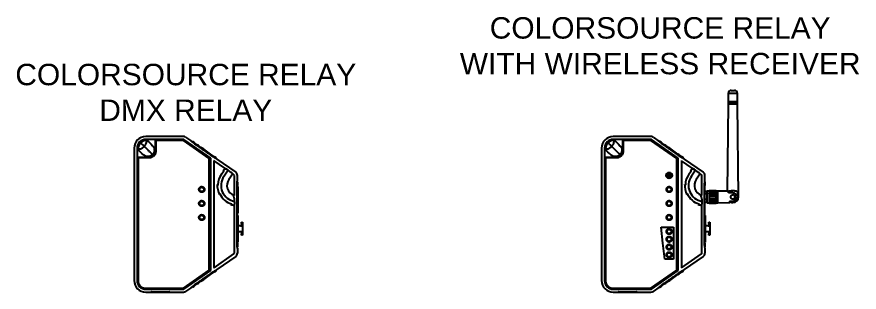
# Model space of a CAD drawing. Extents: x 5 to 346, y -5 to 215.
# Drawn here: x 186.07 to 213.1, y 206.58 to 215.42 of the extents above; entities that cross this region are included whole.
import ezdxf
from ezdxf.enums import TextEntityAlignment as Align

# ---------------------------------------------------------------- set-up
doc = ezdxf.new("R2010")
doc.units = 0
doc.header["$LTSCALE"] = 0.5
doc.header["$MEASUREMENT"] = 0
doc.layers.get('0').update_dxf_attribs({"linetype": 'CONTINUOUS'})
doc.layers.add('RISER', color=7, linetype='CONTINUOUS')
doc.styles.add('ARIAL', font='arial.ttf')

# ---------------------------------------------------------------- blocks, each defined once
blk = doc.blocks.new('*U80')
at = {"layer": 'RISER'}
for p, q in [((-0.075, 2.5), (-1.281, 2.5)), ((-0.004, 2.477), (0.182, 2.347)), ((-0.075, 2.406), (-1.281, 2.406)), ((-0.984, 2.39), (-0.984, 2.056)), ((-0.963, 2.375), (-0.963, 2.021)), ((-0.075, 2.375), (-0.963, 2.375)), ((0.756, 1.792), (-0.075, 2.375)), ((0.801, 1.799), (-0.058, 2.401)), ((0.218, 2.339), (0.207, 2.324)), ((-1.656, 2.125), (-1.656, -2.125)), ((-1.562, 2.125), (-1.562, -2.125)), ((-1.066, 1.92), (-1.076, 1.91)), ((-1.003, 1.899), (-1.013, 1.886)), ((-0.994, 1.912), (-1.003, 1.899)), ((-0.986, 1.927), (-0.994, 1.912)), ((-0.979, 1.941), (-0.986, 1.927)), ((-0.974, 1.957), (-0.979, 1.941)), ((-0.969, 1.972), (-0.974, 1.957)), ((-0.966, 1.988), (-0.969, 1.972)), ((-0.964, 2.005), (-0.966, 1.988)), ((-0.963, 2.021), (-0.964, 2.005)), ((-1.212, 1.827), (-1.547, 1.827)), ((-1.172, 1.813), (-1.531, 1.813)), ((-1.531, 1.813), (-1.531, -2.125)), ((-1.156, 1.813), (-1.172, 1.813)), ((-1.139, 1.815), (-1.156, 1.813)), ((-1.123, 1.818), (-1.139, 1.815)), ((-1.108, 1.823), (-1.123, 1.818)), ((-1.092, 1.828), (-1.108, 1.823)), ((-1.077, 1.835), (-1.092, 1.828)), ((-1.063, 1.843), (-1.077, 1.835)), ((-1.05, 1.852), (-1.063, 1.843)), ((-1.037, 1.862), (-1.05, 1.852)), ((-1.025, 1.874), (-1.037, 1.862)), ((-1.013, 1.886), (-1.025, 1.874)), ((0.756, -1.792), (0.756, 1.792)), ((0.801, -1.799), (0.801, 1.799)), ((0.903, 1.704), (0.903, -1.704)), ((1.255, 1.478), (0.908, 1.72)), ((0.968, 1.791), (0.979, 1.806)), ((0.998, 1.775), (1.603, 1.352)), ((1.144, 1.286), (1.22, 1.394)), ((1.197, 1.396), (1.254, 1.477)), ((1.359, 1.415), (1.228, 1.227)), ((1.291, 1.457), (1.287, 1.454)), ((1.413, 1.377), (1.359, 1.415)), ((1.508, 1.3), (1.382, 1.12)), ((1.547, 1.273), (1.508, 1.3)), ((1.559, 0.608), (1.559, 1.25)), ((1.656, 1.078), (1.656, 1.25)), ((1.641, 0.931), (1.641, -0.931)), ((1.656, 0.923), (1.641, 0.924)), ((1.643, 1.048), (1.656, 1.047)), ((1.656, 1.078), (1.644, 1.066)), ((1.656, 1.078), (1.656, 1.078)), ((1.656, 1.047), (1.656, 0.923)), ((1.656, -0.923), (1.656, 0.923)), ((1.666, 0.892), (1.656, 0.892)), ((1.666, 0.892), (1.666, 0.033)), ((1.559, -1.25), (1.559, 0.29)), ((1.567, 0.412), (1.567, 0.479)), ((1.656, 0.033), (1.666, 0.033)), ((1.67, -0.033), (1.656, -0.033)), ((1.67, -0.033), (1.67, -0.892)), ((1.79, -0.257), (1.82, -0.257)), ((1.79, -0.299), (1.79, -0.257)), ((1.82, -0.257), (1.82, -0.336)), ((1.761, -0.368), (1.67, -0.368)), ((1.761, -0.368), (1.82, -0.368)), ((1.788, -0.336), (1.788, -0.368)), ((1.82, -0.336), (1.82, -0.368)), ((1.82, -0.368), (1.82, -0.557)), ((1.761, -0.557), (1.67, -0.557)), ((1.82, -0.557), (1.761, -0.557)), ((1.788, -0.557), (1.788, -0.589)), ((1.79, -0.668), (1.79, -0.626)), ((1.82, -0.668), (1.79, -0.668)), ((1.82, -0.557), (1.82, -0.589)), ((1.82, -0.589), (1.82, -0.668)), ((1.641, -0.924), (1.656, -0.923)), ((1.656, -1.047), (1.643, -1.048)), ((1.644, -1.066), (1.656, -1.078)), ((1.656, -0.892), (1.67, -0.892)), ((1.656, -0.923), (1.656, -1.047)), ((1.656, -1.078), (1.656, -1.078)), ((1.656, -1.078), (1.656, -1.078)), ((1.656, -1.078), (1.656, -1.25)), ((0.908, -1.72), (1.547, -1.273)), ((1.603, -1.352), (0.999, -1.775)), ((-0.075, -2.375), (0.756, -1.792)), ((-0.058, -2.401), (0.801, -1.799)), ((0.979, -1.806), (0.968, -1.791)), ((-1.531, -2.125), (-1.53, -2.145)), ((-1.53, -2.145), (-1.528, -2.164)), ((-1.528, -2.164), (-1.524, -2.184)), ((-1.524, -2.184), (-1.519, -2.202)), ((-1.519, -2.202), (-1.512, -2.221)), ((-1.512, -2.221), (-1.504, -2.238)), ((-1.504, -2.238), (-1.495, -2.255)), ((-1.495, -2.255), (-1.484, -2.272)), ((-1.484, -2.272), (-1.471, -2.287)), ((-1.471, -2.287), (-1.458, -2.302)), ((-1.458, -2.302), (-1.443, -2.315)), ((-1.443, -2.315), (-1.428, -2.327)), ((-1.428, -2.327), (-1.412, -2.338)), ((-1.412, -2.338), (-1.395, -2.348)), ((-1.395, -2.348), (-1.377, -2.356)), ((-1.377, -2.356), (-1.359, -2.363)), ((-1.359, -2.363), (-1.34, -2.368)), ((-1.34, -2.368), (-1.321, -2.372)), ((-1.321, -2.372), (-1.301, -2.374)), ((-1.301, -2.374), (-1.281, -2.375)), ((-1.281, -2.375), (-0.075, -2.375)), ((-1.281, -2.406), (-0.075, -2.406)), ((0.181, -2.347), (-0.004, -2.477)), ((0.181, -2.348), (0.181, -2.348)), ((0.207, -2.324), (0.218, -2.339)), ((-1.281, -2.5), (-1.102, -2.5)), ((-1.13, -2.5), (-1.114, -2.488)), ((-1.102, -2.5), (-0.533, -2.5)), ((-1.099, -2.487), (-0.536, -2.487)), ((-0.533, -2.5), (-0.075, -2.5)), ((-0.521, -2.488), (-0.505, -2.5))]:
    blk.add_line(p, q, dxfattribs=at)
at = {"layer": 'RISER', "flags": 128}
for points in [[(0.979, 1.806), (0.977, 1.807), (0.971, 1.812), (0.959, 1.82), (0.942, 1.832), (0.92, 1.847), (0.894, 1.866), (0.863, 1.887), (0.829, 1.911), (0.792, 1.937), (0.752, 1.965), (0.709, 1.995), (0.665, 2.025), (0.621, 2.057), (0.576, 2.088), (0.531, 2.12), (0.487, 2.15), (0.445, 2.18), (0.405, 2.208), (0.367, 2.234), (0.333, 2.258), (0.303, 2.279), (0.276, 2.298), (0.255, 2.313), (0.238, 2.325), (0.226, 2.333), (0.219, 2.338), (0.218, 2.339)], [(-1.066, 1.92), (-1.069, 1.923), (-1.071, 1.925), (-1.074, 1.927), (-1.076, 1.929), (-1.077, 1.931), (-1.079, 1.933), (-1.08, 1.934), (-1.08, 1.934)], [(1.22, 1.394), (1.22, 1.395), (1.221, 1.397), (1.221, 1.398), (1.222, 1.4), (1.222, 1.401), (1.223, 1.402), (1.223, 1.403), (1.224, 1.405)], [(1.287, 1.454), (1.286, 1.455), (1.284, 1.456), (1.281, 1.458), (1.277, 1.461), (1.272, 1.464), (1.267, 1.468), (1.261, 1.473), (1.254, 1.477)], [(1.255, 1.478), (1.261, 1.474), (1.267, 1.469), (1.273, 1.466), (1.278, 1.462), (1.282, 1.46), (1.285, 1.457), (1.287, 1.456), (1.288, 1.456)], [(1.508, 1.3), (1.502, 1.305), (1.496, 1.309), (1.49, 1.314), (1.485, 1.317), (1.481, 1.32), (1.478, 1.322), (1.476, 1.324), (1.474, 1.325)], [(1.031, 0.95), (1.031, 0.948), (1.03, 0.947), (1.03, 0.945), (1.03, 0.944), (1.029, 0.943), (1.029, 0.941), (1.028, 0.94), (1.028, 0.939)], [(1.093, 0.655), (1.092, 0.656), (1.091, 0.657), (1.09, 0.658), (1.09, 0.659), (1.089, 0.661), (1.088, 0.662), (1.087, 0.663), (1.086, 0.663)], [(1.535, 0.57), (1.536, 0.573), (1.537, 0.575), (1.538, 0.578), (1.54, 0.583), (1.542, 0.589), (1.544, 0.595), (1.546, 0.602), (1.549, 0.61)], [(1.466, 0.332), (1.467, 0.331), (1.468, 0.33), (1.469, 0.329), (1.471, 0.329), (1.472, 0.328), (1.473, 0.327), (1.474, 0.326), (1.475, 0.326)], [(1.559, 0.29), (1.56, 0.298), (1.561, 0.305), (1.563, 0.312), (1.563, 0.318), (1.564, 0.323), (1.565, 0.327), (1.565, 0.329), (1.565, 0.33)], [(1.569, 0.329), (1.572, 0.33), (1.573, 0.33)], [(0.218, -2.339), (0.219, -2.338), (0.226, -2.333), (0.238, -2.325), (0.255, -2.313), (0.276, -2.298), (0.303, -2.279), (0.333, -2.258), (0.367, -2.234), (0.405, -2.208), (0.445, -2.18), (0.487, -2.15), (0.531, -2.12), (0.576, -2.088), (0.621, -2.057), (0.665, -2.025), (0.709, -1.995), (0.752, -1.965), (0.792, -1.937), (0.829, -1.911), (0.863, -1.887), (0.894, -1.866), (0.92, -1.847), (0.942, -1.832), (0.959, -1.82), (0.971, -1.812), (0.977, -1.807), (0.979, -1.806)]]:
    blk.add_lwpolyline(points, dxfattribs=at)
at = {"layer": 'RISER'}
for points in [[(0.423, 0.8), (0.423, 0.8), (0.424, 0.815), (0.427, 0.828), (0.433, 0.841), (0.44, 0.853), (0.449, 0.864), (0.459, 0.873), (0.471, 0.88), (0.484, 0.885), (0.498, 0.889), (0.512, 0.89), (0.512, 0.89), (0.527, 0.889), (0.541, 0.885), (0.554, 0.88), (0.566, 0.873), (0.576, 0.864), (0.585, 0.853), (0.592, 0.841), (0.598, 0.828), (0.601, 0.815), (0.603, 0.8), (0.603, 0.8), (0.601, 0.785), (0.598, 0.772), (0.592, 0.759), (0.585, 0.747), (0.576, 0.736), (0.566, 0.727), (0.554, 0.72), (0.541, 0.715), (0.527, 0.711), (0.512, 0.71), (0.512, 0.71), (0.498, 0.711), (0.484, 0.715), (0.471, 0.72), (0.459, 0.727), (0.449, 0.736), (0.44, 0.747), (0.433, 0.759), (0.427, 0.772), (0.424, 0.785), (0.423, 0.8), (0.423, 0.8)], [(0.423, 0.35), (0.423, 0.35), (0.424, 0.365), (0.427, 0.378), (0.433, 0.391), (0.44, 0.403), (0.449, 0.414), (0.459, 0.423), (0.471, 0.43), (0.484, 0.435), (0.498, 0.439), (0.512, 0.44), (0.512, 0.44), (0.527, 0.439), (0.541, 0.435), (0.554, 0.43), (0.566, 0.423), (0.576, 0.414), (0.585, 0.403), (0.592, 0.391), (0.598, 0.378), (0.601, 0.365), (0.603, 0.35), (0.603, 0.35), (0.601, 0.335), (0.598, 0.322), (0.592, 0.309), (0.585, 0.297), (0.576, 0.286), (0.566, 0.277), (0.554, 0.27), (0.541, 0.265), (0.527, 0.261), (0.512, 0.26), (0.512, 0.26), (0.498, 0.261), (0.484, 0.265), (0.471, 0.27), (0.459, 0.277), (0.449, 0.286), (0.44, 0.297), (0.433, 0.309), (0.427, 0.322), (0.424, 0.335), (0.423, 0.35), (0.423, 0.35)], [(0.423, -0.1), (0.423, -0.1), (0.424, -0.085), (0.427, -0.072), (0.433, -0.059), (0.44, -0.047), (0.449, -0.036), (0.459, -0.027), (0.471, -0.02), (0.484, -0.015), (0.498, -0.011), (0.512, -0.01), (0.512, -0.01), (0.527, -0.011), (0.541, -0.015), (0.554, -0.02), (0.566, -0.027), (0.576, -0.036), (0.585, -0.047), (0.592, -0.059), (0.598, -0.072), (0.601, -0.085), (0.603, -0.1), (0.603, -0.1), (0.601, -0.115), (0.598, -0.128), (0.592, -0.141), (0.585, -0.153), (0.576, -0.164), (0.566, -0.173), (0.554, -0.18), (0.541, -0.185), (0.527, -0.189), (0.512, -0.19), (0.512, -0.19), (0.498, -0.189), (0.484, -0.185), (0.471, -0.18), (0.459, -0.173), (0.449, -0.164), (0.44, -0.153), (0.433, -0.141), (0.427, -0.128), (0.424, -0.115), (0.423, -0.1), (0.423, -0.1)]]:
    blk.add_lwpolyline(points, dxfattribs=at)
for centre in [(0.512, 0.8), (0.512, 0.35), (0.512, -0.1)]:
    blk.add_circle(centre, 0.0681, dxfattribs=at)
for centre, radius, start, end in [((-1.281, 2.125), 0.375, 90, 180), ((-0.075, 2.375), 0.125, 55, 90), ((-1.281, 2.125), 0.281, 90, 180), ((-1.281, 2.125), 0.265, 82.2205, 187.7795), ((-1.281, 2.125), 0.245, 86.3568, 183.5355), ((-0.075, 2.375), 0.0312, 55, 90), ((-1.212, 2.056), 0.228, 270, 0), ((1.531, 1.25), 0.125, 0, 55), ((1.656, 0.928), 0.625, 145, 177.9774), ((1.656, 0.928), 0.523, 145, 260.2206), ((1.656, 0.928), 0.335, 145, 251.3091), ((1.531, 1.25), 0.0279, 0, 55), ((1.656, 0.928), 0.645, 176.9016, 206.9012), ((1.656, 0.928), 0.625, 205.8254, 252.2647), ((1.656, 0.928), 0.645, 251.1889, 261.3393), ((1.531, -1.25), 0.0279, 305, 360), ((1.531, -1.25), 0.125, 305, 0), ((-1.281, -2.125), 0.375, 180, 270), ((-1.281, -2.125), 0.281, 180, 270), ((-0.075, -2.375), 0.0312, 270, 305), ((-0.075, -2.375), 0.125, 270, 305)]:
    blk.add_arc(centre, radius, start, end, dxfattribs=at)
for centre, major_axis, ratio, start_param, end_param in [((0.591, 2.062), (-0.41, 0.287), 0.026195, 0.026189, 0.056195), ((0.935, 1.701), (-0.026, 0.0205), 0.907315, 0.03612, 0.620721), ((1.205, 1.357), (0.0394, 0.0069), 0.999924, 1.028039, 1.594691), ((1.23, 1.494), (-0.0241, -0.0179), 0.999619, 1.8926, 1.918552), ((1.23, 1.494), (-0.0417, 0.0562), 0.999946, 3.463397, 3.489348), ((1.357, 1.412), (-0.0655, 0.0459), 0.049099, 4.712389, 6.274459), ((1.411, 1.374), (-0.0655, 0.0459), 0.049099, 3.150319, 4.712389), ((1.532, 1.283), (-0.0086, -0.0288), 0.999619, 4.364634, 4.390585), ((1.644, 0.931), (0, 0.135), 0.026186, 0.02618, 1.570796), ((1.644, -0.931), (0, 0.135), 0.026186, 1.570796, 3.115413), ((0.935, -1.701), (0.026, 0.0205), 0.907315, 2.520872, 3.105473), ((0.591, -2.062), (-0.41, -0.287), 0.026195, 6.22699, 6.256996), ((-1.099, -2.488), (-0.015, 0), 0.026186, 4.712389, 6.248279), ((-0.536, -2.488), (-0.015, 0), 0.026186, 3.176499, 4.712389)]:
    blk.add_ellipse(centre, major_axis=major_axis, ratio=ratio, start_param=start_param, end_param=end_param, dxfattribs=at)
for points, knots in [([(-1.524, 2.11), (-1.516, 2.106), (-1.5, 2.096), (-1.46, 2.099), (-1.412, 2.117), (-1.371, 2.145), (-1.347, 2.166), (-1.339, 2.174), (-1.337, 2.176)], [0, 0, 0, 0, 0.175655, 0.405483, 0.635311, 0.865142, 0.974441, 1, 1, 1, 1]), ([(-1.332, 2.181), (-1.344, 2.192), (-1.38, 2.23), (-1.42, 2.27), (-1.448, 2.298)], [0, 0, 0, 0, 0.310966, 1, 1, 1, 1]), ([(-1.332, 2.181), (-1.331, 2.183), (-1.322, 2.191), (-1.301, 2.215), (-1.274, 2.256), (-1.256, 2.304), (-1.252, 2.343), (-1.262, 2.36), (-1.266, 2.367)], [0, 0, 0, 0, 0.0257352, 0.135698, 0.3670766, 0.5984543, 0.8298307, 1, 1, 1, 1]), ([(-1.08, 1.934), (-1.084, 1.937), (-1.088, 1.941), (-1.098, 1.951), (-1.104, 1.956), (-1.119, 1.97), (-1.127, 1.978), (-1.145, 1.996), (-1.155, 2.005), (-1.177, 2.027), (-1.188, 2.038), (-1.213, 2.063), (-1.227, 2.076), (-1.268, 2.118), (-1.299, 2.148), (-1.332, 2.181)], [0, 0, 0, 0, 0.125, 0.125, 0.25, 0.25, 0.375, 0.375, 0.5, 0.5, 0.625, 0.625, 0.75, 0.75, 1, 1, 1, 1]), ([(-1.066, 2.203), (-1.056, 2.194), (-1.048, 2.184), (-1.038, 2.167), (-1.034, 2.162), (-1.028, 2.15), (-1.026, 2.144), (-1.018, 2.126), (-1.014, 2.113), (-1.009, 2.088), (-1.008, 2.075), (-1.008, 2.049), (-1.009, 2.036), (-1.013, 2.016), (-1.015, 2.01), (-1.018, 1.997), (-1.021, 1.991), (-1.028, 1.973), (-1.034, 1.962), (-1.049, 1.94), (-1.057, 1.93), (-1.066, 1.92)], [0, 0, 0, 0, 0.125, 0.125, 0.1875, 0.1875, 0.25, 0.25, 0.375, 0.375, 0.5, 0.5, 0.625, 0.625, 0.6875, 0.6875, 0.75, 0.75, 0.875, 0.875, 1, 1, 1, 1]), ([(0.998, 1.775), (0.998, 1.775), (0.998, 1.775), (0.997, 1.776), (0.995, 1.776), (0.994, 1.777), (0.992, 1.778), (0.989, 1.779), (0.987, 1.78), (0.984, 1.782), (0.981, 1.784), (0.977, 1.786), (0.973, 1.788), (0.969, 1.79), (0.956, 1.798), (0.928, 1.816), (0.876, 1.85), (0.813, 1.892), (0.741, 1.941), (0.663, 1.995), (0.583, 2.051), (0.503, 2.107), (0.426, 2.162), (0.356, 2.212), (0.294, 2.257), (0.244, 2.295), (0.217, 2.316), (0.203, 2.328), (0.196, 2.333), (0.191, 2.337), (0.187, 2.341), (0.184, 2.344), (0.182, 2.346), (0.182, 2.347), (0.182, 2.347)], [0, 0, 0, 0, 0.009139, 0.01824, 0.027309, 0.036354, 0.045381, 0.054399, 0.063413, 0.072432, 0.081462, 0.090511, 0.099586, 0.108693, 0.117841, 0.181631, 0.245256, 0.309035, 0.37263, 0.436345, 0.500004, 0.563638, 0.627379, 0.690949, 0.754752, 0.818352, 0.882168, 0.899118, 0.915953, 0.932717, 0.949458, 0.966222, 0.983054, 1, 1, 1, 1]), ([(-1.076, 1.91), (-1.086, 1.901), (-1.096, 1.893), (-1.112, 1.882), (-1.118, 1.878), (-1.129, 1.872), (-1.135, 1.869), (-1.153, 1.862), (-1.166, 1.858), (-1.191, 1.853), (-1.205, 1.852), (-1.231, 1.852), (-1.244, 1.853), (-1.269, 1.858), (-1.282, 1.862), (-1.306, 1.872), (-1.318, 1.878), (-1.34, 1.892), (-1.35, 1.9), (-1.36, 1.909)], [0, 0, 0, 0, 0.125, 0.125, 0.1875, 0.1875, 0.25, 0.25, 0.375, 0.375, 0.5, 0.5, 0.625, 0.625, 0.75, 0.75, 0.875, 0.875, 1, 1, 1, 1]), ([(1.028, 0.939), (1.025, 0.942), (1.022, 0.946), (1.017, 0.954), (1.014, 0.958), (1.013, 0.962)], [0, 0, 0, 0, 0.5, 0.5, 1, 1, 1, 1]), ([(1.567, 0.479), (1.566, 0.49), (1.564, 0.501), (1.559, 0.521), (1.556, 0.531), (1.553, 0.543), (1.551, 0.547), (1.549, 0.554), (1.548, 0.557), (1.546, 0.562), (1.545, 0.564), (1.543, 0.567), (1.543, 0.568), (1.542, 0.568)], [0, 0, 0, 0, 0.25, 0.25, 0.5, 0.5, 0.625, 0.625, 0.75, 0.75, 0.875, 0.875, 1, 1, 1, 1]), ([(1.475, 0.326), (1.471, 0.324), (1.467, 0.322), (1.458, 0.319), (1.453, 0.318), (1.448, 0.317)], [0, 0, 0, 0, 0.5, 0.5, 1, 1, 1, 1]), ([(1.573, 0.33), (1.574, 0.33), (1.574, 0.333), (1.574, 0.339), (1.574, 0.341), (1.574, 0.348), (1.574, 0.351), (1.573, 0.359), (1.573, 0.363), (1.572, 0.372), (1.572, 0.376), (1.571, 0.386), (1.57, 0.391), (1.569, 0.402), (1.568, 0.407), (1.567, 0.412)], [0, 0, 0, 0, 0.25, 0.25, 0.375, 0.375, 0.5, 0.5, 0.625, 0.625, 0.75, 0.75, 0.875, 0.875, 1, 1, 1, 1]), ([(1.79, -0.299), (1.789, -0.307), (1.789, -0.319), (1.789, -0.332), (1.788, -0.336)], [0, 0, 0, 0, 0.656947, 1, 1, 1, 1]), ([(1.788, -0.589), (1.789, -0.597), (1.789, -0.61), (1.79, -0.622), (1.79, -0.626)], [0, 0, 0, 0, 0.665551, 1, 1, 1, 1]), ([(0.181, -2.347), (0.181, -2.347), (0.182, -2.347), (0.182, -2.346), (0.183, -2.345), (0.184, -2.344), (0.186, -2.342), (0.188, -2.34), (0.19, -2.338), (0.192, -2.336), (0.195, -2.334), (0.198, -2.331), (0.202, -2.328), (0.205, -2.325), (0.218, -2.316), (0.244, -2.295), (0.294, -2.258), (0.355, -2.213), (0.426, -2.162), (0.503, -2.107), (0.583, -2.051), (0.663, -1.995), (0.741, -1.941), (0.813, -1.892), (0.876, -1.85), (0.929, -1.816), (0.958, -1.797), (0.974, -1.788), (0.981, -1.784), (0.986, -1.78), (0.991, -1.778), (0.995, -1.776), (0.998, -1.775), (0.998, -1.775), (0.999, -1.775)], [0, 0, 0, 0, 0.00914, 0.018242, 0.027312, 0.036357, 0.045386, 0.054404, 0.063419, 0.072439, 0.08147, 0.09052, 0.099595, 0.108704, 0.117852, 0.181641, 0.245264, 0.30904, 0.372634, 0.436347, 0.500004, 0.563636, 0.627375, 0.690943, 0.754745, 0.818343, 0.882157, 0.899108, 0.915944, 0.932711, 0.949453, 0.966219, 0.983052, 1, 1, 1, 1])]:
    blk.add_open_spline(points, degree=3, knots=knots, dxfattribs=at)
for points in [[(-1.245, 2.388), (-1.185, 2.327), (-1.125, 2.265), (-1.066, 2.203)], [(-1.36, 1.909), (-1.422, 1.969), (-1.483, 2.029), (-1.544, 2.089)], [(1.197, 1.396), (1.205, 1.4), (1.215, 1.403), (1.224, 1.405)], [(1.013, 0.962), (1.017, 0.956), (1.024, 0.952), (1.031, 0.95)], [(1.081, 0.636), (1.081, 0.645), (1.083, 0.655), (1.086, 0.663)], [(1.093, 0.655), (1.088, 0.65), (1.083, 0.643), (1.081, 0.636)], [(1.549, 0.61), (1.552, 0.609), (1.556, 0.608), (1.559, 0.608)], [(1.448, 0.317), (1.455, 0.32), (1.462, 0.325), (1.466, 0.332)], [(1.565, 0.33), (1.566, 0.33), (1.567, 0.329), (1.569, 0.329)]]:
    blk.add_open_spline(points, degree=3, dxfattribs=at)
at = {"layer": 'RISER', "color": 1, "insert": (0, 3), "char_height": 0.6875, "attachment_point": 8, "style": 'ARIAL'}
blk.add_mtext('COLORSOURCE RELAY\\PDMX RELAY', dxfattribs=at)
at = {"layer": 'RISER', "color": 1, "style": 'ARIAL'}
blk.add_attdef('STATIONID', text='', height=0.688, dxfattribs=at).set_placement((0, 5.325), align=Align.CENTER)
for tag, p in [('LOCATION', (0, -3)), ('DRAWINGREF', (0, -4.1))]:
    blk.add_attdef(tag, text='', height=0.688, dxfattribs=at).set_placement(p, align=Align.TOP_CENTER)
blk = doc.blocks.new('*U81')
at = {"layer": 'RISER'}
for p, q in [((2.404, 3.883), (2.402, 3.618)), ((2.706, 3.883), (2.404, 3.883)), ((2.504, 3.982), (2.555, 3.982)), ((2.555, 3.982), (2.606, 3.982)), ((2.709, 3.618), (2.706, 3.883)), ((2.401, 3.533), (2.375, 0.741)), ((2.402, 3.603), (2.401, 3.548)), ((2.555, 3.548), (2.401, 3.548)), ((2.555, 3.533), (2.401, 3.533)), ((2.555, 3.618), (2.402, 3.618)), ((2.555, 3.603), (2.402, 3.603)), ((2.417, 3.618), (2.417, 3.603)), ((2.417, 3.548), (2.417, 3.533)), ((2.709, 3.618), (2.555, 3.618)), ((2.709, 3.603), (2.555, 3.603)), ((2.709, 3.548), (2.555, 3.548)), ((2.709, 3.533), (2.555, 3.533)), ((2.694, 3.603), (2.694, 3.618)), ((2.694, 3.533), (2.694, 3.548)), ((2.709, 3.548), (2.709, 3.603)), ((2.737, 0.562), (2.709, 3.533)), ((-0.075, 2.5), (-1.281, 2.5)), ((-0.004, 2.477), (0.182, 2.347)), ((-0.075, 2.406), (-1.281, 2.406)), ((-0.984, 2.39), (-0.984, 2.056)), ((-0.963, 2.375), (-0.963, 2.021)), ((-0.075, 2.375), (-0.963, 2.375)), ((0.756, 1.792), (-0.075, 2.375)), ((0.801, 1.799), (-0.058, 2.401)), ((0.218, 2.339), (0.207, 2.324)), ((-1.656, 2.125), (-1.656, -2.125)), ((-1.562, 2.125), (-1.562, -2.125)), ((-1.066, 1.92), (-1.076, 1.91)), ((-1.003, 1.899), (-1.013, 1.886)), ((-0.994, 1.912), (-1.003, 1.899)), ((-0.986, 1.927), (-0.994, 1.912)), ((-0.979, 1.941), (-0.986, 1.927)), ((-0.974, 1.957), (-0.979, 1.941)), ((-0.969, 1.972), (-0.974, 1.957)), ((-0.966, 1.988), (-0.969, 1.972)), ((-0.964, 2.005), (-0.966, 1.988)), ((-0.963, 2.021), (-0.964, 2.005)), ((-1.212, 1.827), (-1.547, 1.827)), ((-1.172, 1.813), (-1.531, 1.813)), ((-1.531, 1.813), (-1.531, -2.125)), ((-1.156, 1.813), (-1.172, 1.813)), ((-1.139, 1.815), (-1.156, 1.813)), ((-1.123, 1.818), (-1.139, 1.815)), ((-1.108, 1.823), (-1.123, 1.818)), ((-1.092, 1.828), (-1.108, 1.823)), ((-1.077, 1.835), (-1.092, 1.828)), ((-1.063, 1.843), (-1.077, 1.835)), ((-1.05, 1.852), (-1.063, 1.843)), ((-1.037, 1.862), (-1.05, 1.852)), ((-1.025, 1.874), (-1.037, 1.862)), ((-1.013, 1.886), (-1.025, 1.874)), ((0.756, -1.792), (0.756, 1.792)), ((0.801, -1.799), (0.801, 1.799)), ((0.903, 1.704), (0.903, -1.704)), ((1.255, 1.478), (0.908, 1.72)), ((0.968, 1.791), (0.979, 1.806)), ((0.998, 1.775), (1.603, 1.352)), ((1.144, 1.286), (1.22, 1.394)), ((1.197, 1.396), (1.254, 1.477)), ((1.359, 1.415), (1.228, 1.227)), ((1.291, 1.457), (1.287, 1.454)), ((1.413, 1.377), (1.359, 1.415)), ((0.585, 1.27), (0.44, 1.27)), ((0.44, 1.23), (0.585, 1.23)), ((1.508, 1.3), (1.382, 1.12)), ((1.547, 1.273), (1.508, 1.3)), ((1.559, 0.608), (1.559, 1.25)), ((1.656, 1.078), (1.656, 1.25)), ((1.641, 0.931), (1.641, -0.931)), ((1.656, 0.923), (1.641, 0.924)), ((1.643, 1.048), (1.656, 1.047)), ((1.656, 1.078), (1.644, 1.066)), ((1.656, 1.078), (1.656, 1.078)), ((1.656, 1.047), (1.656, 0.923)), ((1.656, -0.923), (1.656, 0.923)), ((1.73, 0.737), (1.656, 0.737)), ((1.73, 0.657), (1.656, 0.657)), ((1.795, 0.743), (1.73, 0.743)), ((1.73, 0.371), (1.73, 0.743)), ((2.005, 0.757), (1.795, 0.757)), ((1.795, 0.757), (1.795, 0.756)), ((2.005, 0.756), (1.795, 0.756)), ((1.795, 0.756), (1.795, 0.752)), ((2.005, 0.752), (1.795, 0.752)), ((1.795, 0.752), (1.795, 0.744)), ((2.005, 0.744), (1.795, 0.744)), ((1.795, 0.744), (1.795, 0.733)), ((1.795, 0.733), (1.795, 0.718)), ((2.005, 0.718), (1.795, 0.718)), ((1.795, 0.718), (1.795, 0.701)), ((1.795, 0.701), (1.795, 0.681)), ((2.005, 0.681), (1.795, 0.681)), ((1.795, 0.659), (1.795, 0.681)), ((1.795, 0.659), (1.795, 0.635)), ((2.005, 0.635), (1.795, 0.635)), ((1.795, 0.635), (1.795, 0.61)), ((1.795, 0.61), (1.795, 0.584)), ((1.795, 0.584), (2.005, 0.584)), ((1.795, 0.584), (1.795, 0.557)), ((1.795, 0.557), (1.795, 0.531)), ((2.065, 0.743), (2.005, 0.757)), ((2.005, 0.757), (2.005, 0.756)), ((2.065, 0.742), (2.005, 0.756)), ((2.005, 0.756), (2.005, 0.752)), ((2.065, 0.738), (2.005, 0.752)), ((2.005, 0.752), (2.005, 0.744)), ((2.065, 0.73), (2.005, 0.744)), ((2.005, 0.744), (2.005, 0.733)), ((2.005, 0.733), (2.005, 0.718)), ((2.065, 0.704), (2.005, 0.718)), ((2.005, 0.718), (2.005, 0.701)), ((2.005, 0.701), (2.005, 0.681)), ((2.065, 0.667), (2.005, 0.681)), ((2.005, 0.659), (2.005, 0.681)), ((2.005, 0.659), (2.005, 0.635)), ((2.065, 0.621), (2.005, 0.635)), ((2.005, 0.635), (2.005, 0.61)), ((2.005, 0.61), (2.005, 0.584)), ((2.005, 0.584), (2.005, 0.557)), ((2.005, 0.557), (2.005, 0.531)), ((2.036, 0.577), (2.009, 0.584)), ((2.065, 0.743), (2.061, 0.743)), ((2.065, 0.742), (2.065, 0.743)), ((2.065, 0.738), (2.065, 0.742)), ((2.065, 0.73), (2.065, 0.738)), ((2.065, 0.719), (2.065, 0.73)), ((2.065, 0.704), (2.065, 0.719)), ((2.065, 0.687), (2.065, 0.704)), ((2.065, 0.667), (2.065, 0.687)), ((2.065, 0.645), (2.065, 0.667)), ((2.065, 0.621), (2.065, 0.645)), ((2.065, 0.596), (2.065, 0.621)), ((2.07, 0.62), (2.065, 0.62)), ((2.065, 0.57), (2.065, 0.596)), ((2.065, 0.545), (2.065, 0.57)), ((2.065, 0.519), (2.065, 0.545)), ((2.07, 0.371), (2.07, 0.743)), ((2.375, 0.741), (2.07, 0.743)), ((2.423, 0.707), (2.375, 0.741)), ((2.513, 0.76), (2.598, 0.76)), ((1.559, -1.25), (1.559, 0.29)), ((1.567, 0.412), (1.567, 0.479)), ((1.73, 0.477), (1.656, 0.477)), ((1.73, 0.378), (1.656, 0.378)), ((1.73, 0.371), (1.795, 0.371)), ((1.795, 0.531), (1.795, 0.505)), ((1.795, 0.505), (2.005, 0.505)), ((1.795, 0.505), (1.795, 0.48)), ((1.795, 0.48), (1.795, 0.456)), ((1.795, 0.456), (2.005, 0.456)), ((1.795, 0.456), (1.795, 0.434)), ((1.795, 0.434), (1.795, 0.414)), ((1.795, 0.414), (2.005, 0.414)), ((1.795, 0.414), (1.795, 0.397)), ((1.795, 0.397), (1.795, 0.382)), ((1.795, 0.382), (2.005, 0.382)), ((1.795, 0.382), (1.795, 0.371)), ((1.795, 0.371), (1.795, 0.363)), ((1.795, 0.363), (2.005, 0.363)), ((1.795, 0.363), (1.795, 0.359)), ((1.795, 0.359), (2.005, 0.359)), ((1.795, 0.359), (1.795, 0.358)), ((1.795, 0.358), (2.005, 0.358)), ((2.005, 0.531), (2.005, 0.505)), ((2.005, 0.505), (2.007, 0.505)), ((2.005, 0.505), (2.005, 0.48)), ((2.005, 0.48), (2.005, 0.456)), ((2.005, 0.456), (2.065, 0.47)), ((2.005, 0.456), (2.005, 0.434)), ((2.005, 0.434), (2.005, 0.414)), ((2.005, 0.414), (2.065, 0.428)), ((2.005, 0.414), (2.005, 0.397)), ((2.005, 0.397), (2.005, 0.382)), ((2.005, 0.382), (2.065, 0.396)), ((2.005, 0.382), (2.005, 0.371)), ((2.005, 0.363), (2.065, 0.377)), ((2.005, 0.359), (2.065, 0.373)), ((2.005, 0.358), (2.065, 0.371)), ((2.005, 0.371), (2.005, 0.363)), ((2.005, 0.363), (2.005, 0.359)), ((2.005, 0.359), (2.005, 0.358)), ((2.007, 0.505), (2.065, 0.519)), ((2.061, 0.371), (2.065, 0.371)), ((2.065, 0.494), (2.065, 0.519)), ((2.065, 0.495), (2.07, 0.495)), ((2.065, 0.47), (2.065, 0.494)), ((2.065, 0.448), (2.065, 0.47)), ((2.065, 0.428), (2.065, 0.448)), ((2.065, 0.411), (2.065, 0.428)), ((2.065, 0.396), (2.065, 0.411)), ((2.065, 0.385), (2.065, 0.396)), ((2.065, 0.377), (2.065, 0.385)), ((2.065, 0.373), (2.065, 0.377)), ((2.065, 0.371), (2.065, 0.373)), ((2.07, 0.371), (2.447, 0.375)), ((2.462, 0.397), (2.462, 0.407)), ((2.462, 0.397), (2.462, 0.39)), ((1.67, -0.033), (1.656, -0.033)), ((1.67, -0.033), (1.67, -0.892)), ((1.79, -0.257), (1.82, -0.257)), ((1.79, -0.299), (1.79, -0.257)), ((1.82, -0.257), (1.82, -0.336)), ((0.255, -0.411), (0.512, -0.411)), ((0.314, -0.925), (0.255, -0.411)), ((0.512, -0.411), (0.652, -0.411)), ((0.652, -0.411), (0.652, -0.925)), ((1.761, -0.368), (1.67, -0.368)), ((1.761, -0.368), (1.82, -0.368)), ((1.788, -0.336), (1.788, -0.368)), ((1.82, -0.336), (1.82, -0.368)), ((1.82, -0.368), (1.82, -0.557)), ((1.761, -0.557), (1.67, -0.557)), ((1.82, -0.557), (1.761, -0.557)), ((1.788, -0.557), (1.788, -0.589)), ((1.79, -0.668), (1.79, -0.626)), ((1.82, -0.668), (1.79, -0.668)), ((1.82, -0.557), (1.82, -0.589)), ((1.82, -0.589), (1.82, -0.668)), ((0.373, -1.439), (0.314, -0.925)), ((0.652, -0.925), (0.652, -1.439)), ((1.641, -0.924), (1.656, -0.923)), ((1.656, -1.047), (1.643, -1.048)), ((1.644, -1.066), (1.656, -1.078)), ((1.656, -0.892), (1.67, -0.892)), ((1.656, -0.923), (1.656, -1.047)), ((1.656, -1.078), (1.656, -1.078)), ((1.656, -1.078), (1.656, -1.078)), ((1.656, -1.078), (1.656, -1.25)), ((0.908, -1.72), (1.547, -1.273)), ((0.512, -1.439), (0.373, -1.439)), ((0.652, -1.439), (0.512, -1.439)), ((1.603, -1.352), (0.999, -1.775)), ((-0.075, -2.375), (0.756, -1.792)), ((-0.058, -2.401), (0.801, -1.799)), ((0.979, -1.806), (0.968, -1.791)), ((-1.531, -2.125), (-1.53, -2.145)), ((-1.53, -2.145), (-1.528, -2.164)), ((-1.528, -2.164), (-1.524, -2.184)), ((-1.524, -2.184), (-1.519, -2.202)), ((-1.519, -2.202), (-1.512, -2.221)), ((-1.512, -2.221), (-1.504, -2.238)), ((-1.504, -2.238), (-1.495, -2.255)), ((-1.495, -2.255), (-1.484, -2.272)), ((-1.484, -2.272), (-1.471, -2.287)), ((-1.471, -2.287), (-1.458, -2.302)), ((-1.458, -2.302), (-1.443, -2.315)), ((-1.443, -2.315), (-1.428, -2.327)), ((-1.428, -2.327), (-1.412, -2.338)), ((-1.412, -2.338), (-1.395, -2.348)), ((-1.395, -2.348), (-1.377, -2.356)), ((-1.377, -2.356), (-1.359, -2.363)), ((-1.359, -2.363), (-1.34, -2.368)), ((-1.34, -2.368), (-1.321, -2.372)), ((-1.321, -2.372), (-1.301, -2.374)), ((-1.301, -2.374), (-1.281, -2.375)), ((-1.281, -2.375), (-0.075, -2.375)), ((-1.281, -2.406), (-0.075, -2.406)), ((0.181, -2.347), (-0.004, -2.477)), ((0.181, -2.348), (0.181, -2.348)), ((0.207, -2.324), (0.218, -2.339)), ((-1.281, -2.5), (-1.102, -2.5)), ((-1.13, -2.5), (-1.114, -2.488)), ((-1.102, -2.5), (-0.533, -2.5)), ((-1.099, -2.487), (-0.536, -2.487)), ((-0.533, -2.5), (-0.075, -2.5)), ((-0.521, -2.488), (-0.505, -2.5))]:
    blk.add_line(p, q, dxfattribs=at)
at = {"layer": 'RISER', "flags": 128}
for points in [[(0.979, 1.806), (0.977, 1.807), (0.971, 1.812), (0.959, 1.82), (0.942, 1.832), (0.92, 1.847), (0.894, 1.866), (0.863, 1.887), (0.829, 1.911), (0.792, 1.937), (0.752, 1.965), (0.709, 1.995), (0.665, 2.025), (0.621, 2.057), (0.576, 2.088), (0.531, 2.12), (0.487, 2.15), (0.445, 2.18), (0.405, 2.208), (0.367, 2.234), (0.333, 2.258), (0.303, 2.279), (0.276, 2.298), (0.255, 2.313), (0.238, 2.325), (0.226, 2.333), (0.219, 2.338), (0.218, 2.339)], [(-1.066, 1.92), (-1.069, 1.923), (-1.071, 1.925), (-1.074, 1.927), (-1.076, 1.929), (-1.077, 1.931), (-1.079, 1.933), (-1.08, 1.934), (-1.08, 1.934)], [(1.22, 1.394), (1.22, 1.395), (1.221, 1.397), (1.221, 1.398), (1.222, 1.4), (1.222, 1.401), (1.223, 1.402), (1.223, 1.403), (1.224, 1.405)], [(1.287, 1.454), (1.286, 1.455), (1.284, 1.456), (1.281, 1.458), (1.277, 1.461), (1.272, 1.464), (1.267, 1.468), (1.261, 1.473), (1.254, 1.477)], [(1.255, 1.478), (1.261, 1.474), (1.267, 1.469), (1.273, 1.466), (1.278, 1.462), (1.282, 1.46), (1.285, 1.457), (1.287, 1.456), (1.288, 1.456)], [(1.508, 1.3), (1.502, 1.305), (1.496, 1.309), (1.49, 1.314), (1.485, 1.317), (1.481, 1.32), (1.478, 1.322), (1.476, 1.324), (1.474, 1.325)], [(1.031, 0.95), (1.031, 0.948), (1.03, 0.947), (1.03, 0.945), (1.03, 0.944), (1.029, 0.943), (1.029, 0.941), (1.028, 0.94), (1.028, 0.939)], [(1.093, 0.655), (1.092, 0.656), (1.091, 0.657), (1.09, 0.658), (1.09, 0.659), (1.089, 0.661), (1.088, 0.662), (1.087, 0.663), (1.086, 0.663)], [(1.535, 0.57), (1.536, 0.573), (1.537, 0.575), (1.538, 0.578), (1.54, 0.583), (1.542, 0.589), (1.544, 0.595), (1.546, 0.602), (1.549, 0.61)], [(2.036, 0.577), (2.055, 0.573), (2.063, 0.571), (2.065, 0.571), (2.065, 0.571), (2.065, 0.57), (2.065, 0.57), (2.065, 0.57), (2.065, 0.57), (2.065, 0.57)], [(2.555, 0.689), (2.525, 0.689), (2.447, 0.69)], [(2.71, 0.685), (2.71, 0.655), (2.711, 0.562)], [(1.466, 0.332), (1.467, 0.331), (1.468, 0.33), (1.469, 0.329), (1.471, 0.329), (1.472, 0.328), (1.473, 0.327), (1.474, 0.326), (1.475, 0.326)], [(1.559, 0.29), (1.56, 0.298), (1.561, 0.305), (1.563, 0.312), (1.563, 0.318), (1.564, 0.323), (1.565, 0.327), (1.565, 0.329), (1.565, 0.33)], [(1.569, 0.329), (1.572, 0.33), (1.573, 0.33)], [(2.048, 0.373), (2.055, 0.373), (2.063, 0.373), (2.065, 0.373), (2.065, 0.373), (2.065, 0.373), (2.065, 0.373), (2.065, 0.373), (2.065, 0.373), (2.065, 0.373)], [(2.447, 0.425), (2.477, 0.425), (2.555, 0.426)], [(2.447, 0.425), (2.447, 0.422), (2.447, 0.421), (2.447, 0.417)], [(0.218, -2.339), (0.219, -2.338), (0.226, -2.333), (0.238, -2.325), (0.255, -2.313), (0.276, -2.298), (0.303, -2.279), (0.333, -2.258), (0.367, -2.234), (0.405, -2.208), (0.445, -2.18), (0.487, -2.15), (0.531, -2.12), (0.576, -2.088), (0.621, -2.057), (0.665, -2.025), (0.709, -1.995), (0.752, -1.965), (0.792, -1.937), (0.829, -1.911), (0.863, -1.887), (0.894, -1.866), (0.92, -1.847), (0.942, -1.832), (0.959, -1.82), (0.971, -1.812), (0.977, -1.807), (0.979, -1.806)]]:
    blk.add_lwpolyline(points, dxfattribs=at)
at = {"layer": 'RISER'}
for points in [[(0.418, 1.25), (0.418, 1.25), (0.419, 1.265), (0.422, 1.28), (0.428, 1.294), (0.436, 1.306), (0.445, 1.317), (0.456, 1.327), (0.469, 1.334), (0.482, 1.34), (0.497, 1.344), (0.512, 1.345), (0.512, 1.345), (0.528, 1.344), (0.543, 1.34), (0.556, 1.334), (0.569, 1.327), (0.58, 1.317), (0.589, 1.306), (0.597, 1.294), (0.603, 1.28), (0.606, 1.265), (0.608, 1.25), (0.608, 1.25), (0.606, 1.235), (0.603, 1.22), (0.597, 1.206), (0.589, 1.194), (0.58, 1.183), (0.569, 1.173), (0.556, 1.166), (0.543, 1.16), (0.528, 1.156), (0.512, 1.155), (0.512, 1.155), (0.497, 1.156), (0.482, 1.16), (0.469, 1.166), (0.456, 1.173), (0.445, 1.183), (0.436, 1.194), (0.428, 1.206), (0.422, 1.22), (0.419, 1.235), (0.418, 1.25), (0.418, 1.25)], [(0.423, 0.8), (0.423, 0.8), (0.424, 0.815), (0.427, 0.828), (0.433, 0.841), (0.44, 0.853), (0.449, 0.864), (0.459, 0.873), (0.471, 0.88), (0.484, 0.885), (0.498, 0.889), (0.512, 0.89), (0.512, 0.89), (0.527, 0.889), (0.541, 0.885), (0.554, 0.88), (0.566, 0.873), (0.576, 0.864), (0.585, 0.853), (0.592, 0.841), (0.598, 0.828), (0.601, 0.815), (0.603, 0.8), (0.603, 0.8), (0.601, 0.785), (0.598, 0.772), (0.592, 0.759), (0.585, 0.747), (0.576, 0.736), (0.566, 0.727), (0.554, 0.72), (0.541, 0.715), (0.527, 0.711), (0.512, 0.71), (0.512, 0.71), (0.498, 0.711), (0.484, 0.715), (0.471, 0.72), (0.459, 0.727), (0.449, 0.736), (0.44, 0.747), (0.433, 0.759), (0.427, 0.772), (0.424, 0.785), (0.423, 0.8), (0.423, 0.8)], [(0.423, 0.35), (0.423, 0.35), (0.424, 0.365), (0.427, 0.378), (0.433, 0.391), (0.44, 0.403), (0.449, 0.414), (0.459, 0.423), (0.471, 0.43), (0.484, 0.435), (0.498, 0.439), (0.512, 0.44), (0.512, 0.44), (0.527, 0.439), (0.541, 0.435), (0.554, 0.43), (0.566, 0.423), (0.576, 0.414), (0.585, 0.403), (0.592, 0.391), (0.598, 0.378), (0.601, 0.365), (0.603, 0.35), (0.603, 0.35), (0.601, 0.335), (0.598, 0.322), (0.592, 0.309), (0.585, 0.297), (0.576, 0.286), (0.566, 0.277), (0.554, 0.27), (0.541, 0.265), (0.527, 0.261), (0.512, 0.26), (0.512, 0.26), (0.498, 0.261), (0.484, 0.265), (0.471, 0.27), (0.459, 0.277), (0.449, 0.286), (0.44, 0.297), (0.433, 0.309), (0.427, 0.322), (0.424, 0.335), (0.423, 0.35), (0.423, 0.35)], [(0.423, -0.1), (0.423, -0.1), (0.424, -0.085), (0.427, -0.072), (0.433, -0.059), (0.44, -0.047), (0.449, -0.036), (0.459, -0.027), (0.471, -0.02), (0.484, -0.015), (0.498, -0.011), (0.512, -0.01), (0.512, -0.01), (0.527, -0.011), (0.541, -0.015), (0.554, -0.02), (0.566, -0.027), (0.576, -0.036), (0.585, -0.047), (0.592, -0.059), (0.598, -0.072), (0.601, -0.085), (0.603, -0.1), (0.603, -0.1), (0.601, -0.115), (0.598, -0.128), (0.592, -0.141), (0.585, -0.153), (0.576, -0.164), (0.566, -0.173), (0.554, -0.18), (0.541, -0.185), (0.527, -0.189), (0.512, -0.19), (0.512, -0.19), (0.498, -0.189), (0.484, -0.185), (0.471, -0.18), (0.459, -0.173), (0.449, -0.164), (0.44, -0.153), (0.433, -0.141), (0.427, -0.128), (0.424, -0.115), (0.423, -0.1), (0.423, -0.1)], [(0.423, -0.55), (0.423, -0.55), (0.424, -0.535), (0.427, -0.522), (0.433, -0.509), (0.44, -0.497), (0.449, -0.486), (0.459, -0.477), (0.471, -0.47), (0.484, -0.465), (0.498, -0.461), (0.512, -0.46), (0.512, -0.46), (0.527, -0.461), (0.541, -0.465), (0.554, -0.47), (0.566, -0.477), (0.576, -0.486), (0.585, -0.497), (0.592, -0.509), (0.598, -0.522), (0.601, -0.535), (0.603, -0.55), (0.603, -0.55), (0.601, -0.565), (0.598, -0.578), (0.592, -0.591), (0.585, -0.603), (0.576, -0.614), (0.566, -0.623), (0.554, -0.63), (0.541, -0.635), (0.527, -0.639), (0.512, -0.64), (0.512, -0.64), (0.498, -0.639), (0.484, -0.635), (0.471, -0.63), (0.459, -0.623), (0.449, -0.614), (0.44, -0.603), (0.433, -0.591), (0.427, -0.578), (0.424, -0.565), (0.423, -0.55), (0.423, -0.55)], [(0.423, -0.8), (0.423, -0.8), (0.424, -0.785), (0.427, -0.772), (0.433, -0.759), (0.44, -0.747), (0.449, -0.736), (0.459, -0.727), (0.471, -0.72), (0.484, -0.715), (0.498, -0.711), (0.512, -0.71), (0.512, -0.71), (0.527, -0.711), (0.541, -0.715), (0.554, -0.72), (0.566, -0.727), (0.576, -0.736), (0.585, -0.747), (0.592, -0.759), (0.598, -0.772), (0.601, -0.785), (0.603, -0.8), (0.603, -0.8), (0.601, -0.815), (0.598, -0.828), (0.592, -0.841), (0.585, -0.853), (0.576, -0.864), (0.566, -0.873), (0.554, -0.88), (0.541, -0.885), (0.527, -0.889), (0.512, -0.89), (0.512, -0.89), (0.498, -0.889), (0.484, -0.885), (0.471, -0.88), (0.459, -0.873), (0.449, -0.864), (0.44, -0.853), (0.433, -0.841), (0.427, -0.828), (0.424, -0.815), (0.423, -0.8), (0.423, -0.8)], [(0.423, -1.05), (0.423, -1.05), (0.424, -1.035), (0.427, -1.022), (0.433, -1.009), (0.44, -0.997), (0.449, -0.986), (0.459, -0.977), (0.471, -0.97), (0.484, -0.965), (0.498, -0.961), (0.512, -0.96), (0.512, -0.96), (0.527, -0.961), (0.541, -0.965), (0.554, -0.97), (0.566, -0.977), (0.576, -0.986), (0.585, -0.997), (0.592, -1.009), (0.598, -1.022), (0.601, -1.035), (0.603, -1.05), (0.603, -1.05), (0.601, -1.065), (0.598, -1.078), (0.592, -1.091), (0.585, -1.103), (0.576, -1.114), (0.566, -1.123), (0.554, -1.13), (0.541, -1.135), (0.527, -1.139), (0.512, -1.14), (0.512, -1.14), (0.498, -1.139), (0.484, -1.135), (0.471, -1.13), (0.459, -1.123), (0.449, -1.114), (0.44, -1.103), (0.433, -1.091), (0.427, -1.078), (0.424, -1.065), (0.423, -1.05), (0.423, -1.05)], [(0.423, -1.3), (0.423, -1.3), (0.424, -1.285), (0.427, -1.272), (0.433, -1.259), (0.44, -1.247), (0.449, -1.236), (0.459, -1.227), (0.471, -1.22), (0.484, -1.215), (0.498, -1.211), (0.512, -1.21), (0.512, -1.21), (0.527, -1.211), (0.541, -1.215), (0.554, -1.22), (0.566, -1.227), (0.576, -1.236), (0.585, -1.247), (0.592, -1.259), (0.598, -1.272), (0.601, -1.285), (0.603, -1.3), (0.603, -1.3), (0.601, -1.315), (0.598, -1.328), (0.592, -1.341), (0.585, -1.353), (0.576, -1.364), (0.566, -1.373), (0.554, -1.38), (0.541, -1.385), (0.527, -1.389), (0.512, -1.39), (0.512, -1.39), (0.498, -1.389), (0.484, -1.385), (0.471, -1.38), (0.459, -1.373), (0.449, -1.364), (0.44, -1.353), (0.433, -1.341), (0.427, -1.328), (0.424, -1.315), (0.423, -1.3), (0.423, -1.3)]]:
    blk.add_lwpolyline(points, dxfattribs=at)
for centre, radius in [((0.512, 1.25), 0.0779), ((0.512, 0.8), 0.0681), ((0.512, 0.35), 0.0681), ((0.512, -0.1), 0.0681), ((0.512, -0.55), 0.0681), ((0.512, -0.8), 0.0681), ((0.512, -1.05), 0.0681), ((0.512, -1.3), 0.0681)]:
    blk.add_circle(centre, radius, dxfattribs=at)
for centre, radius, start, end in [((2.504, 3.882), 0.1, 90, 179.4725), ((2.606, 3.882), 0.1, 0.5275, 90), ((-1.281, 2.125), 0.375, 90, 180), ((-0.075, 2.375), 0.125, 55, 90), ((-1.281, 2.125), 0.281, 90, 180), ((-1.281, 2.125), 0.265, 82.2205, 187.7795), ((-1.281, 2.125), 0.245, 86.3568, 183.5355), ((-0.075, 2.375), 0.0312, 55, 90), ((-1.212, 2.056), 0.228, 270, 0), ((1.531, 1.25), 0.125, 0, 55), ((1.656, 0.928), 0.625, 145, 177.9774), ((1.656, 0.928), 0.523, 145, 260.2206), ((1.656, 0.928), 0.335, 145, 251.3091), ((1.531, 1.25), 0.0279, 0, 55), ((1.656, 0.928), 0.645, 176.9016, 206.9012), ((1.656, 0.928), 0.625, 205.8254, 252.2647), ((2.555, 0.562), 0.156, 241.6101, 0), ((2.555, 0.557), 0.131, 270, 90), ((2.555, 0.557), 0.0694, 270, 90), ((2.555, 0.562), 0.181, 270, 0), ((1.656, 0.928), 0.645, 251.1889, 261.3393), ((2.555, 0.562), 0.181, 233.3887, 270), ((2.447, 0.39), 0.015, 270.5275, 0), ((1.531, -1.25), 0.0279, 305, 360), ((1.531, -1.25), 0.125, 305, 0), ((-1.281, -2.125), 0.375, 180, 270), ((-1.281, -2.125), 0.281, 180, 270), ((-0.075, -2.375), 0.0312, 270, 305), ((-0.075, -2.375), 0.125, 270, 305)]:
    blk.add_arc(centre, radius, start, end, dxfattribs=at)
for centre, major_axis, ratio, start_param, end_param in [((0.591, 2.062), (-0.41, 0.287), 0.026195, 0.026189, 0.056195), ((0.935, 1.701), (-0.026, 0.0205), 0.907315, 0.03612, 0.620721), ((1.205, 1.357), (0.0394, 0.0069), 0.999924, 1.028039, 1.594691), ((1.23, 1.494), (-0.0241, -0.0179), 0.999619, 1.8926, 1.918552), ((1.23, 1.494), (-0.0417, 0.0562), 0.999946, 3.463397, 3.489348), ((1.357, 1.412), (-0.0655, 0.0459), 0.049099, 4.712389, 6.274459), ((1.411, 1.374), (-0.0655, 0.0459), 0.049099, 3.150319, 4.712389), ((1.532, 1.283), (-0.0086, -0.0288), 0.999619, 4.364634, 4.390585), ((1.644, 0.931), (0, 0.135), 0.026186, 0.02618, 1.570796), ((1.644, -0.931), (0, 0.135), 0.026186, 1.570796, 3.115413), ((0.935, -1.701), (0.026, 0.0205), 0.907315, 2.520872, 3.105473), ((0.591, -2.062), (-0.41, -0.287), 0.026195, 6.22699, 6.256996), ((-1.099, -2.488), (-0.015, 0), 0.026186, 4.712389, 6.248279), ((-0.536, -2.488), (-0.015, 0), 0.026186, 3.176499, 4.712389)]:
    blk.add_ellipse(centre, major_axis=major_axis, ratio=ratio, start_param=start_param, end_param=end_param, dxfattribs=at)
for points, knots in [([(-1.524, 2.11), (-1.516, 2.106), (-1.5, 2.096), (-1.46, 2.099), (-1.412, 2.117), (-1.371, 2.145), (-1.347, 2.166), (-1.339, 2.174), (-1.337, 2.176)], [0, 0, 0, 0, 0.175655, 0.405483, 0.635311, 0.865142, 0.974441, 1, 1, 1, 1]), ([(-1.332, 2.181), (-1.344, 2.192), (-1.38, 2.23), (-1.42, 2.27), (-1.448, 2.298)], [0, 0, 0, 0, 0.310966, 1, 1, 1, 1]), ([(-1.332, 2.181), (-1.331, 2.183), (-1.322, 2.191), (-1.301, 2.215), (-1.274, 2.256), (-1.256, 2.304), (-1.252, 2.343), (-1.262, 2.36), (-1.266, 2.367)], [0, 0, 0, 0, 0.0257352, 0.135698, 0.3670766, 0.5984543, 0.8298307, 1, 1, 1, 1]), ([(-1.08, 1.934), (-1.084, 1.937), (-1.088, 1.941), (-1.098, 1.951), (-1.104, 1.956), (-1.119, 1.97), (-1.127, 1.978), (-1.145, 1.996), (-1.155, 2.005), (-1.177, 2.027), (-1.188, 2.038), (-1.213, 2.063), (-1.227, 2.076), (-1.268, 2.118), (-1.299, 2.148), (-1.332, 2.181)], [0, 0, 0, 0, 0.125, 0.125, 0.25, 0.25, 0.375, 0.375, 0.5, 0.5, 0.625, 0.625, 0.75, 0.75, 1, 1, 1, 1]), ([(-1.066, 2.203), (-1.056, 2.194), (-1.048, 2.184), (-1.038, 2.167), (-1.034, 2.162), (-1.028, 2.15), (-1.026, 2.144), (-1.018, 2.126), (-1.014, 2.113), (-1.009, 2.088), (-1.008, 2.075), (-1.008, 2.049), (-1.009, 2.036), (-1.013, 2.016), (-1.015, 2.01), (-1.018, 1.997), (-1.021, 1.991), (-1.028, 1.973), (-1.034, 1.962), (-1.049, 1.94), (-1.057, 1.93), (-1.066, 1.92)], [0, 0, 0, 0, 0.125, 0.125, 0.1875, 0.1875, 0.25, 0.25, 0.375, 0.375, 0.5, 0.5, 0.625, 0.625, 0.6875, 0.6875, 0.75, 0.75, 0.875, 0.875, 1, 1, 1, 1]), ([(0.998, 1.775), (0.998, 1.775), (0.998, 1.775), (0.997, 1.776), (0.995, 1.776), (0.994, 1.777), (0.992, 1.778), (0.989, 1.779), (0.987, 1.78), (0.984, 1.782), (0.981, 1.784), (0.977, 1.786), (0.973, 1.788), (0.969, 1.79), (0.956, 1.798), (0.928, 1.816), (0.876, 1.85), (0.813, 1.892), (0.741, 1.941), (0.663, 1.995), (0.583, 2.051), (0.503, 2.107), (0.426, 2.162), (0.356, 2.212), (0.294, 2.257), (0.244, 2.295), (0.217, 2.316), (0.203, 2.328), (0.196, 2.333), (0.191, 2.337), (0.187, 2.341), (0.184, 2.344), (0.182, 2.346), (0.182, 2.347), (0.182, 2.347)], [0, 0, 0, 0, 0.009139, 0.01824, 0.027309, 0.036354, 0.045381, 0.054399, 0.063413, 0.072432, 0.081462, 0.090511, 0.099586, 0.108693, 0.117841, 0.181631, 0.245256, 0.309035, 0.37263, 0.436345, 0.500004, 0.563638, 0.627379, 0.690949, 0.754752, 0.818352, 0.882168, 0.899118, 0.915953, 0.932717, 0.949458, 0.966222, 0.983054, 1, 1, 1, 1]), ([(-1.076, 1.91), (-1.086, 1.901), (-1.096, 1.893), (-1.112, 1.882), (-1.118, 1.878), (-1.129, 1.872), (-1.135, 1.869), (-1.153, 1.862), (-1.166, 1.858), (-1.191, 1.853), (-1.205, 1.852), (-1.231, 1.852), (-1.244, 1.853), (-1.269, 1.858), (-1.282, 1.862), (-1.306, 1.872), (-1.318, 1.878), (-1.34, 1.892), (-1.35, 1.9), (-1.36, 1.909)], [0, 0, 0, 0, 0.125, 0.125, 0.1875, 0.1875, 0.25, 0.25, 0.375, 0.375, 0.5, 0.5, 0.625, 0.625, 0.75, 0.75, 0.875, 0.875, 1, 1, 1, 1]), ([(1.028, 0.939), (1.025, 0.942), (1.022, 0.946), (1.017, 0.954), (1.014, 0.958), (1.013, 0.962)], [0, 0, 0, 0, 0.5, 0.5, 1, 1, 1, 1]), ([(1.567, 0.479), (1.566, 0.49), (1.564, 0.501), (1.559, 0.521), (1.556, 0.531), (1.553, 0.543), (1.551, 0.547), (1.549, 0.554), (1.548, 0.557), (1.546, 0.562), (1.545, 0.564), (1.543, 0.567), (1.543, 0.568), (1.542, 0.568)], [0, 0, 0, 0, 0.25, 0.25, 0.5, 0.5, 0.625, 0.625, 0.75, 0.75, 0.875, 0.875, 1, 1, 1, 1]), ([(2.005, 0.584), (2.006, 0.584), (2.007, 0.584), (2.009, 0.584), (2.009, 0.584), (2.009, 0.584)], [0, 0, 0, 0, 0.604771, 0.964247, 1, 1, 1, 1]), ([(2.065, 0.742), (2.065, 0.742), (2.065, 0.742), (2.065, 0.742), (2.065, 0.742), (2.065, 0.742), (2.064, 0.742), (2.061, 0.742), (2.055, 0.742), (2.05, 0.742), (2.048, 0.742)], [0, 0, 0, 0, 0.000102, 0.000545, 0.002325, 0.009444, 0.037946, 0.15192, 0.607825, 1, 1, 1, 1]), ([(2.407, 0.719), (2.408, 0.721), (2.411, 0.73), (2.421, 0.742), (2.441, 0.754), (2.471, 0.76), (2.498, 0.76), (2.513, 0.76)], [0.0553165, 0.0553165, 0.0553165, 0.0553165, 0.1108136, 0.265085, 0.435766, 0.7035709, 1, 1, 1, 1]), ([(2.447, 0.69), (2.446, 0.69), (2.442, 0.69), (2.436, 0.691), (2.432, 0.693), (2.429, 0.695), (2.426, 0.697), (2.424, 0.7), (2.422, 0.704), (2.423, 0.707), (2.423, 0.707)], [0, 0, 0, 0, 0.067569, 0.260381, 0.43732, 0.459433, 0.519656, 0.705318, 0.89311, 1, 1, 1, 1]), ([(2.555, 0.488), (2.548, 0.489), (2.533, 0.49), (2.514, 0.501), (2.498, 0.518), (2.489, 0.54), (2.487, 0.563), (2.492, 0.585), (2.504, 0.604), (2.521, 0.619), (2.54, 0.626), (2.551, 0.627), (2.555, 0.627)], [0, 0, 0, 0, 0.10081, 0.20202, 0.30907, 0.4205, 0.526991, 0.627787, 0.729626, 0.836961, 0.946141, 1, 1, 1, 1]), ([(2.598, 0.76), (2.616, 0.76), (2.645, 0.76), (2.677, 0.751), (2.695, 0.737), (2.706, 0.717), (2.71, 0.698), (2.71, 0.688), (2.71, 0.685)], [0, 0, 0, 0, 0.319168, 0.516327, 0.673255, 0.826518, 0.956701, 1, 1, 1, 1]), ([(1.475, 0.326), (1.471, 0.324), (1.467, 0.322), (1.458, 0.319), (1.453, 0.318), (1.448, 0.317)], [0, 0, 0, 0, 0.5, 0.5, 1, 1, 1, 1]), ([(1.573, 0.33), (1.574, 0.33), (1.574, 0.333), (1.574, 0.339), (1.574, 0.341), (1.574, 0.348), (1.574, 0.351), (1.573, 0.359), (1.573, 0.363), (1.572, 0.372), (1.572, 0.376), (1.571, 0.386), (1.57, 0.391), (1.569, 0.402), (1.568, 0.407), (1.567, 0.412)], [0, 0, 0, 0, 0.25, 0.25, 0.375, 0.375, 0.5, 0.5, 0.625, 0.625, 0.75, 0.75, 0.875, 0.875, 1, 1, 1, 1]), ([(1.79, -0.299), (1.789, -0.307), (1.789, -0.319), (1.789, -0.332), (1.788, -0.336)], [0, 0, 0, 0, 0.656947, 1, 1, 1, 1]), ([(1.788, -0.589), (1.789, -0.597), (1.789, -0.61), (1.79, -0.622), (1.79, -0.626)], [0, 0, 0, 0, 0.665551, 1, 1, 1, 1]), ([(0.181, -2.347), (0.181, -2.347), (0.182, -2.347), (0.182, -2.346), (0.183, -2.345), (0.184, -2.344), (0.186, -2.342), (0.188, -2.34), (0.19, -2.338), (0.192, -2.336), (0.195, -2.334), (0.198, -2.331), (0.202, -2.328), (0.205, -2.325), (0.218, -2.316), (0.244, -2.295), (0.294, -2.258), (0.355, -2.213), (0.426, -2.162), (0.503, -2.107), (0.583, -2.051), (0.663, -1.995), (0.741, -1.941), (0.813, -1.892), (0.876, -1.85), (0.929, -1.816), (0.958, -1.797), (0.974, -1.788), (0.981, -1.784), (0.986, -1.78), (0.991, -1.778), (0.995, -1.776), (0.998, -1.775), (0.998, -1.775), (0.999, -1.775)], [0, 0, 0, 0, 0.00914, 0.018242, 0.027312, 0.036357, 0.045386, 0.054404, 0.063419, 0.072439, 0.08147, 0.09052, 0.099595, 0.108704, 0.117852, 0.181641, 0.245264, 0.30904, 0.372634, 0.436347, 0.500004, 0.563636, 0.627375, 0.690943, 0.754745, 0.818343, 0.882157, 0.899108, 0.915944, 0.932711, 0.949453, 0.966219, 0.983052, 1, 1, 1, 1])]:
    blk.add_open_spline(points, degree=3, knots=knots, dxfattribs=at)
for points in [[(-1.245, 2.388), (-1.185, 2.327), (-1.125, 2.265), (-1.066, 2.203)], [(-1.36, 1.909), (-1.422, 1.969), (-1.483, 2.029), (-1.544, 2.089)], [(1.197, 1.396), (1.205, 1.4), (1.215, 1.403), (1.224, 1.405)], [(1.013, 0.962), (1.017, 0.956), (1.024, 0.952), (1.031, 0.95)], [(1.081, 0.636), (1.081, 0.645), (1.083, 0.655), (1.086, 0.663)], [(1.093, 0.655), (1.088, 0.65), (1.083, 0.643), (1.081, 0.636)], [(1.549, 0.61), (1.552, 0.609), (1.556, 0.608), (1.559, 0.608)], [(1.448, 0.317), (1.455, 0.32), (1.462, 0.325), (1.466, 0.332)], [(1.565, 0.33), (1.566, 0.33), (1.567, 0.329), (1.569, 0.329)]]:
    blk.add_open_spline(points, degree=3, dxfattribs=at)
at = {"layer": 'RISER', "color": 1, "insert": (0.224, 4.488), "char_height": 0.6875, "attachment_point": 8, "style": 'ARIAL'}
blk.add_mtext('COLORSOURCE RELAY\\PWITH WIRELESS RECEIVER', dxfattribs=at)
at = {"layer": 'RISER', "color": 1, "style": 'ARIAL'}
blk.add_attdef('STATIONID', text='', height=0.688, dxfattribs=at).set_placement((0.224, 6.813), align=Align.CENTER)
for tag, p in [('LOCATION', (0, -3)), ('DRAWINGREF', (0, -4.1))]:
    blk.add_attdef(tag, text='', height=0.688, dxfattribs=at).set_placement(p, align=Align.TOP_CENTER)

msp = doc.modelspace()

# ---------------------------------------------------------------- block references
for name, p in [('*U81', (206.49, 209.076)), ('*U80', (191.49, 209.076))]:
    msp.add_blockref(name, p)

doc.saveas('drawing.dxf')
